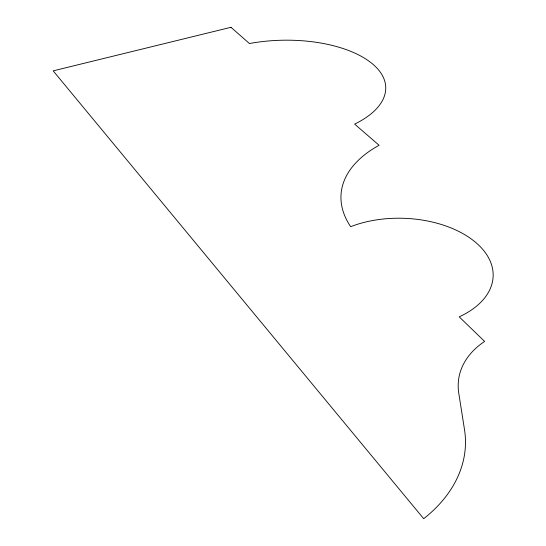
<?xml version="1.0" encoding="UTF-8"?>
<svg xmlns="http://www.w3.org/2000/svg" width="546" height="546" viewBox="0 0 546 546"><rect width="100%" height="100%" fill="white"/><g stroke="black" fill="none" stroke-linecap="round" stroke-linejoin="round"><path stroke-width="0.82" d="M230.978 27.3L53.174 70.857L423.696 518.7A157.678 111.896 -1.8 0 0 464.523 429.77L458.79 393.338A107.282 70.475 9.7 0 1 484.623 341.421L459.206 316.844A90.929 54.614 2.1 0 0 475.157 241.98A90.929 54.614 2.1 0 0 350.655 226.692A145.263 79.88 4.3 0 1 379.088 145.277L354.641 124.113A102.75 49.577 -1.3 0 0 370.475 62.271A102.75 49.577 -1.3 0 0 249.433 43.523L230.978 27.3"/></g></svg>
